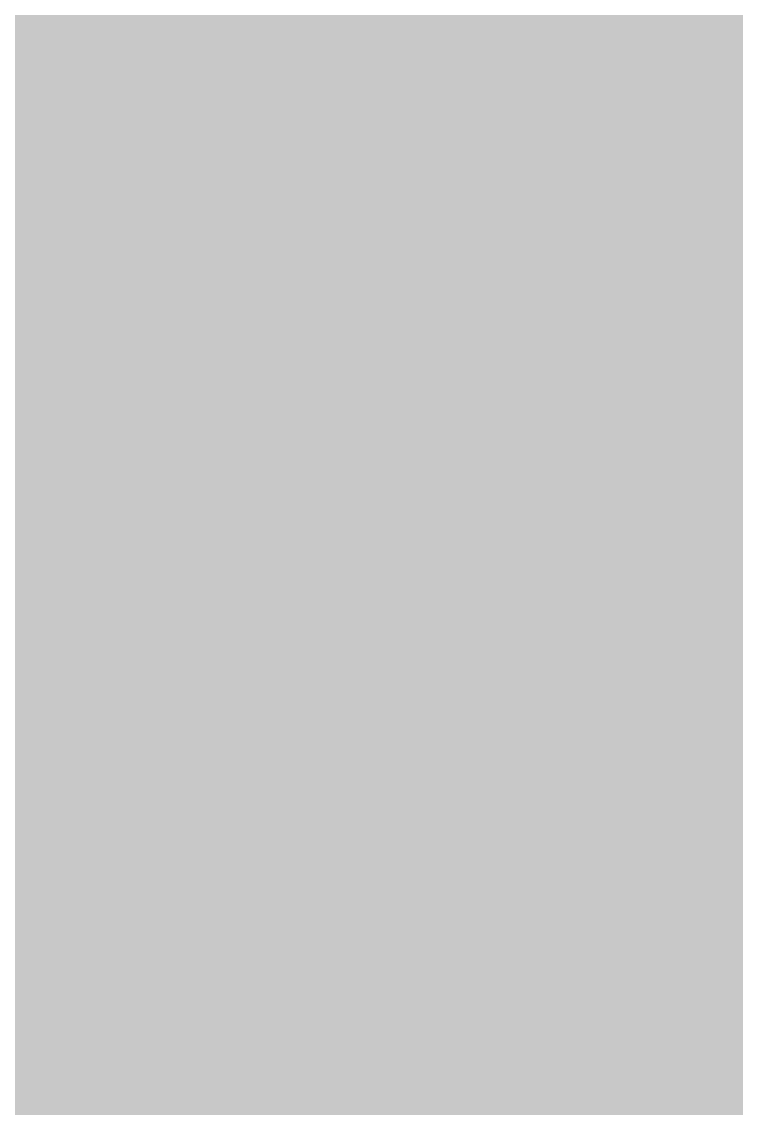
# Model space of a CAD drawing. Header units: millimetres. Extents: x -60946 to 138510, y -262288 to 24501.
# Drawn here: x -13736.67 to -13727.7, y -181035.74 to -181022.1 of the extents above; entities that cross this region are included whole.
import ezdxf

# ---------------------------------------------------------------- set-up
doc = ezdxf.new("R2010")
doc.units = ezdxf.units.MM
doc.linetypes.add('ADSK_Невидимые', pattern=[5, 3, -2])
doc.layers.add('Обобщенные модели', color=7, linetype='ADSK_Невидимые', lineweight=18)

# ---------------------------------------------------------------- blocks, each defined once
blk = doc.blocks.new('ADSK_ОбобщеннаяМодель_ОтверстиеПрямоугольное_вСтене - О-1_ОВ_660х1260-4090709-Кладочный план 4-го этажа')
at = {"layer": 'Обобщенные модели'}
blk.add_hatch(color=256, dxfattribs=at).paths.add_polyline_path([(-209.698, 37.5), (-209.698, -37.5), (450.302, -37.5), (450.302, 37.5), (-89.711, 37.5)])

msp = doc.modelspace()

# ---------------------------------------------------------------- block references
at = {"layer": 'Обобщенные модели', "color": 7, "true_color": 0xffffff, "rotation": 180}
msp.add_blockref('ADSK_ОбобщеннаяМодель_ОтверстиеПрямоугольное_вСтене - О-1_ОВ_660х1260-4090709-Кладочный план 4-го этажа', (-13295.3366, -181010.9914), dxfattribs=at)

doc.saveas('drawing.dxf')
